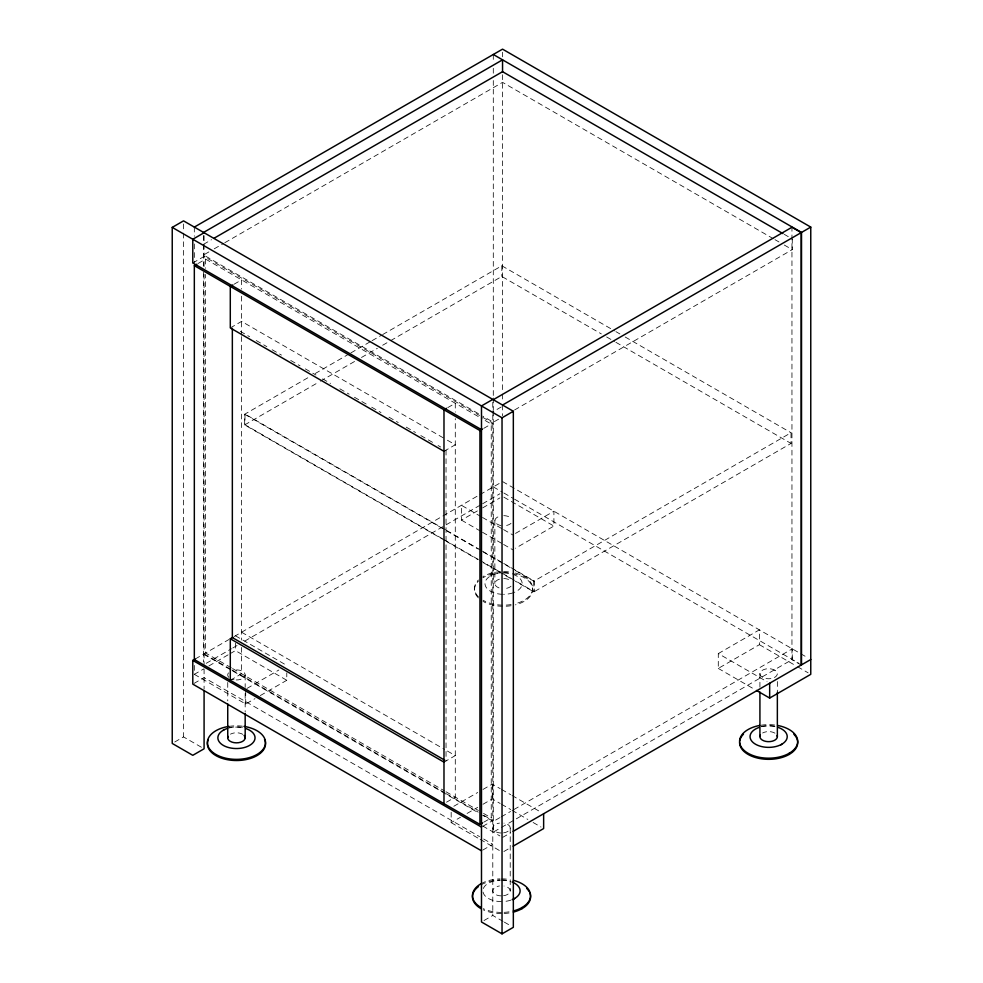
<?xml version="1.0" encoding="UTF-8"?>
<svg xmlns="http://www.w3.org/2000/svg" width="983" height="983" viewBox="0 0 983 983"><rect width="100%" height="100%" fill="white"/><g stroke="black" fill="none" stroke-linecap="round" stroke-linejoin="round"><path stroke-width="0.74" stroke-dasharray="4.92 3.69" d="M490.419 576.001L491.254 575.374M203.579 244.3L211.542 239.692M208.887 251.906L203.579 254.978L481.338 415.342M214.208 248.834L223.51 243.465M224.837 242.703L502.546 82.363L773.658 238.894M192.791 262.977L204.083 256.452L479.544 415.49M198.099 263.481L205.631 259.131L482.248 418.832M234.052 284.234L241.585 279.885L241.585 289.088M230.292 327.929L241.585 321.404L444.66 438.651M444.992 540.576L244.669 424.914L244.669 414.236L309.854 376.612M315.15 373.552L349.567 353.671M350.894 352.909L370.751 341.445M372.078 340.683L381.343 335.326M382.67 334.564L501.821 265.779L614.596 330.878M244.669 424.914L319.119 381.932M320.446 381.171L354.863 361.302M361.486 357.48L377.374 348.301M382.67 345.242L389.293 341.42M390.607 340.659L501.821 276.456L601.326 333.901M447.756 407.613L455.289 403.263L455.289 412.16M501.269 406.962L493.294 411.57L493.294 832.122L792.273 659.519L792.273 648.841L511.897 810.705M498.614 419.176L493.294 422.248L482.665 416.104M514.564 409.972L792.273 249.633L792.273 238.955M443.984 451.308L455.289 444.783L445.999 439.426M483.71 428.379L492.79 423.132L480.871 416.251M195.298 658.954L228.879 639.564M234.138 636.529L478.623 495.371M479.95 494.609L499.905 483.095M206.233 663.316L231.484 648.743M232.811 647.969L238.119 644.909M244.767 641.076L481.289 504.512M482.616 503.751L499.892 493.773M194.327 665.442L194.327 674.338L203.604 668.981M208.912 665.921L228.793 654.445M230.12 653.683L235.428 650.611L286.79 680.273L286.79 672.864M481.203 516.702L461.445 505.299L461.445 520.118L477.357 510.939M482.665 507.879L499.892 497.926M194.044 683.406L204.083 677.606L479.544 836.631M230.292 680.273L241.585 673.748L241.585 647.06M247.028 688.407L278.84 670.037M515.473 533.425L553.908 511.221L553.908 526.052L515.473 548.244M174.753 741.993L183.538 736.918L204.083 748.788M194.327 674.338L245.701 704L254.978 698.643M260.286 695.583L286.79 680.273M515.301 570.496L533.88 581.211L791.032 432.741L791.032 443.419L533.88 591.889L515.301 581.162M443.984 762.132L455.289 755.608L445.999 750.238M446.491 802.202L455.289 797.127L455.289 418.586M453.827 806.269L477.689 792.495M482.997 789.435L492.274 784.078L500.175 788.636M718.29 653.584L759.392 629.857L759.392 644.688L718.29 668.415L718.29 653.584L767.035 681.723M451.172 812.253L451.172 822.636L460.449 817.278M467.085 813.445L477.689 807.326M482.997 804.266L492.274 798.909L500.175 803.467M483.71 822.23L491.242 817.881L491.242 424.029L483.538 419.581M482.739 826.359L492.79 820.559L483.513 815.202M499.942 817.61L493.294 821.444L482.665 815.312M501.269 816.848L510.57 811.466M502.546 837.467L510.509 832.859M482.739 850.086L492.79 844.286L480.871 837.405M503.874 851.524L510.496 847.702M483.992 920.543L492.79 915.468L503.063 921.39M499.032 587.883L497.263 587.06A8.712 5.038 0 0 1 499.401 579.171M774.948 733.158L773.179 732.323A8.712 5.038 0 0 0 762.624 732.986M242.764 734.338L240.995 733.515A8.712 5.038 0 0 0 230.44 734.166M784.299 234.359L788.28 236.657M774.985 239.668L778.978 241.965M784.299 245.037L792.273 249.633M615.911 331.64L619.892 333.937M625.2 337.009L791.032 432.741M606.634 336.96L614.596 341.556M615.911 342.317L791.032 443.419M502.546 481.572L808.124 657.996M240.307 331.345L249.596 336.714M256.231 340.536L266.848 346.667M272.156 349.739L281.457 355.096M290.747 360.466L300.036 365.836M305.344 368.895L315.961 375.027M322.596 378.86L330.558 383.456M339.848 388.813L349.149 394.183M354.458 397.255L366.401 404.148M371.709 407.208L380.999 412.577M388.961 417.173L398.25 422.543M406.225 427.138L415.514 432.495M420.822 435.567L432.766 442.461M438.074 445.532L440.728 447.056M493.294 486.904L502.596 492.274M503.874 493.011L513.224 498.406M514.502 499.155L798.86 663.316M801.206 665.036L791.954 659.691L791.954 227.27M503.861 497.152L553.908 526.052M759.392 644.688L796.267 665.982M797.594 666.744L808.124 672.827M482.518 517.463L502.276 528.866M503.603 529.628L512.819 534.949M461.445 520.118L481.203 531.533M482.518 532.294L502.276 543.697M503.603 544.459L512.819 549.78M718.29 668.415L755.177 689.71M445.299 529.714L244.976 414.064L244.976 424.742L442.645 538.868M446.626 530.488L481.117 550.394M482.444 551.168L502.35 562.657M503.677 563.419L534.187 581.039L534.187 591.717L501.023 572.561M244.669 414.236L444.992 529.898M446.319 530.66L478.156 549.042M483.464 552.114L513.974 569.722M443.972 539.63L478.463 559.548M479.79 560.31L499.696 571.799M446.319 541.338L478.156 559.72M483.464 562.78L513.974 580.4M241.585 632.229L444.66 749.476M235.428 635.792L286.79 665.442M501.49 789.398L510.705 794.719M512.032 795.48L541.006 812.216M501.49 804.229L510.705 809.55M512.032 810.311L527.834 819.441M533.105 822.476L541.006 827.047M231.312 667.813L205.631 652.995L205.631 274.454M232.602 668.563L444.66 790.996M445.999 791.757L478.402 810.471M483.538 813.433L491.242 817.881M204.083 653.879L230.575 669.165M231.902 669.939L445.115 793.035M446.429 793.797L478.217 812.142M203.579 654.174L231.484 670.283M232.811 671.057L477.345 812.241M482.665 825.978L499.905 835.943M451.172 822.636L478.832 838.597M480.159 839.359L499.905 850.774M504.34 922.14L510.767 925.839M777.356 681.538L777.356 692.278M759.92 673.625L759.92 687.436M533.88 581.211L533.88 591.889M515.399 573.052A29.06 16.772 0 0 1 532.626 588.375L532.626 589.517M510.226 828.091L510.226 890.967M502.546 52.222L502.546 56.817M502.546 74.745L502.546 392.635M502.546 394.109L502.546 401.826M502.546 405.045L502.546 415.772M501.821 265.779L501.821 276.456M494.854 520.597L494.854 583.472M493.294 54.483L493.294 62.15M493.294 68.294L493.294 74.425M493.294 80.557L493.294 396.432M493.294 397.968L493.294 410.439M492.79 402.379L492.79 413.229M492.79 414.765L492.79 915.468M492.274 784.078L492.274 798.909M474.519 588.375L474.519 589.517M446.036 450.128L446.036 760.94M245.701 690.656L245.701 704M245.172 675.063L245.172 687.326M245.172 693.457L245.172 711.864M241.585 296.202L241.585 335.191M241.585 336.591L241.585 640.031M235.428 643.201L235.428 650.611M227.737 682.485L227.737 700.891M205.631 259.131L205.631 268.322M204.083 235.699L204.083 268.052M204.083 274.196L204.083 664.262M204.083 668.919L204.083 688.886M203.579 235.502L203.579 243.17M203.579 244.706L203.579 266.172M203.579 272.303L203.579 661.805M194.327 227.098L194.327 236.301M194.327 243.968L194.327 262.363M183.538 223.94L183.538 231.619M183.538 233.155L183.538 736.918M511.013 586.212A8.712 5.038 0 0 1 503.357 588.62M503.775 578.557A8.712 5.038 0 0 1 508.113 579.294L509.882 580.117A8.712 5.038 0 0 1 511.221 581.174M511.013 523.337A8.712 5.038 0 0 1 503.357 525.745M501.109 525.549A8.712 5.038 0 0 1 499.032 525.008L497.263 524.185A8.712 5.038 0 0 1 499.401 516.296M503.775 515.682A8.712 5.038 0 0 1 508.113 516.419L509.882 517.242A8.712 5.038 0 0 1 511.221 518.299M532.626 588.375A29.06 16.772 0 0 1 515.399 603.697M511.099 604.582A29.06 16.772 0 0 1 483.022 600.244M478.402 596.767A29.06 16.772 0 0 1 478.402 579.995M500.544 571.688A29.06 16.772 0 0 0 483.022 576.517L483.022 577.66A29.06 16.772 0 0 1 500.544 572.843M503.566 571.602A29.06 16.772 0 0 1 511.099 572.167M512.548 573.568A29.06 16.772 0 0 1 532.589 588.645A29.06 16.772 0 0 1 515.399 604.852M511.099 605.725A29.06 16.772 0 0 1 483.022 601.387M478.402 597.91A29.06 16.772 0 0 1 478.402 581.137M503.566 572.745A29.06 16.772 0 0 1 511.099 573.322M512.868 574.293A18.591 10.739 0 0 1 514.232 592.38M512.868 592.884A18.591 10.739 0 0 1 503.566 594.322M502.362 594.31A18.591 10.739 0 0 1 485.074 584.639A18.591 10.739 0 0 1 498.762 573.224M503.566 572.856A18.591 10.739 0 0 1 510.693 573.679M236.239 679.966A8.712 5.038 0 0 0 244.423 676.968A8.712 5.038 0 0 0 242.764 671.463L240.995 670.639A8.712 5.038 0 0 0 232.271 670.517M233.991 679.769A8.712 5.038 0 0 1 231.914 679.228M228.793 677.348A8.712 5.038 0 0 1 229.014 672.311M227.159 728.514A18.591 10.739 0 0 1 243.563 727.899M228.928 727.543A29.06 16.772 0 0 1 243.968 727.543M228.928 726.388A29.06 16.772 0 0 1 243.968 726.388M761.518 726.707A18.591 10.739 0 0 1 775.759 726.707M761.112 726.351A29.06 16.772 0 0 1 774.69 726.142M761.112 725.208A29.06 16.772 0 0 1 774.69 724.999M503.566 895.734A8.712 5.038 0 0 0 507.83 887.379L506.061 886.543A8.712 5.038 0 0 0 503.972 886.015M501.305 895.882A8.712 5.038 0 0 1 496.98 895.144L495.211 894.321A8.712 5.038 0 0 1 499.462 885.953M503.566 832.859A8.712 5.038 0 0 0 507.83 824.504L506.061 823.668A8.712 5.038 0 0 0 503.972 823.14M501.305 833.006A8.712 5.038 0 0 1 496.98 832.269L495.211 831.446A8.712 5.038 0 0 1 499.462 823.078M510.816 900.145A18.591 10.739 0 0 1 503.947 901.485M501.514 901.583A18.591 10.739 0 0 1 482.936 891.2A18.591 10.739 0 0 1 500.31 880.129M501.514 880.117A18.591 10.739 0 0 1 510.816 881.554M509.034 912.986A29.06 16.772 0 0 1 503.026 913.526M501.514 913.551A29.06 16.772 0 0 1 483.231 909.816M480.97 884.909A29.06 16.772 0 0 1 500.003 880.018M501.514 880.006A29.06 16.772 0 0 1 509.034 880.571M509.034 911.843A29.06 16.772 0 0 1 503.026 912.384M501.514 912.408A29.06 16.772 0 0 1 483.231 908.673M480.97 883.766A29.06 16.772 0 0 1 500.003 878.876M501.514 878.851A29.06 16.772 0 0 1 509.034 879.429M774.948 670.283L773.179 669.448A8.712 5.038 0 0 0 761.85 670.59A8.712 5.038 0 0 0 762.329 677.226L764.098 678.049A8.712 5.038 0 0 0 775.427 676.906A8.712 5.038 0 0 0 774.948 670.283"/><path stroke-width="1.47" d="M223.301 730.222L224.136 729.595M513.839 899.064L514.662 898.437M780.957 744.844L781.78 744.217M204.083 690.422L204.083 748.788L192.791 755.313L172.234 743.443L172.234 227.392L183.538 220.868L513.335 411.275L513.335 927.325L502.03 933.85L481.486 921.993L481.486 405.93L492.79 399.405M194.327 227.098L502.546 49.15L810.766 227.098L810.766 674.338L769.664 698.065L756.492 690.459M203.579 232.43L502.546 59.828L502.546 72.091M204.083 232.738L192.791 239.262L192.791 262.977L481.486 429.657M214.208 238.156L502.546 71.685L782.96 233.585M482.456 822.955L479.937 824.405L194.327 659.519L194.327 265.656L196.846 264.206M232.799 284.959L230.292 286.409L230.292 327.929L443.984 451.308M446.491 408.338L443.984 409.788L443.984 803.652M493.294 399.7L791.954 227.27L801.206 232.615L801.206 665.036M502.546 405.045L801.206 232.615M493.294 54.483L801.514 232.43L810.766 227.098M194.327 265.656L479.937 430.554L482.456 429.104M172.234 227.392L502.03 417.8L513.335 411.275M481.486 850.811L192.791 684.131L192.791 660.404L195.298 658.954M230.292 680.273L230.292 638.753L232.799 637.303M513.151 831.335L810.766 659.519M513.151 846.166L543.636 828.558L543.636 813.74M444.709 760.178L232.344 637.562L232.344 328.285M230.292 638.753L443.984 762.132M192.791 660.404L481.486 827.084M801.514 232.43L801.514 664.852M789.189 753.273L789.189 754.416M777.356 692.278L777.356 736.746M769.664 683.234L769.664 698.065M759.92 692.032L759.92 736.5M522.059 907.493L522.059 908.636M502.03 417.8L502.03 933.85M479.937 430.554L479.937 824.405M245.172 713.4L245.172 737.938M227.737 703.951L227.737 737.692M244.103 735.395A8.712 5.038 0 0 1 242.469 741.452A8.712 5.038 0 0 1 231.914 742.104L230.145 741.28A8.712 5.038 0 0 1 228.093 736.39M243.968 726.388A29.06 16.772 0 0 1 260.249 752.216A29.06 16.772 0 0 1 212.647 752.216A29.06 16.772 0 0 1 228.928 726.388M245.75 728.514A18.591 10.739 0 0 1 250.69 744.709A18.591 10.739 0 0 1 222.207 744.709A18.591 10.739 0 0 1 227.159 728.514M264.525 739.4A29.06 16.772 0 0 1 236.448 760.523A29.06 16.772 0 0 1 208.384 739.4M777.111 735.444A8.712 5.038 0 0 1 773.781 740.69A8.712 5.038 0 0 1 764.098 740.924L762.329 740.101A8.712 5.038 0 0 1 760.277 735.21M777.614 725.454A29.06 16.772 0 0 1 792.151 751.27A29.06 16.772 0 0 1 745.126 751.27A29.06 16.772 0 0 1 759.662 725.454M793.809 734.166A29.06 16.772 0 0 1 776.165 758.765A29.06 16.772 0 0 1 739.585 742.558M739.683 741.096A29.06 16.772 0 0 1 743.467 734.166M777.934 727.334A18.591 10.739 0 0 1 782.886 743.529A18.591 10.739 0 0 1 754.391 743.529A18.591 10.739 0 0 1 759.343 727.334M513.335 880.301A29.06 16.772 0 0 1 530.574 895.636A29.06 16.772 0 0 1 513.335 910.958M480.97 907.493A29.06 16.772 0 0 1 480.97 883.766M529.591 892.441A29.06 16.772 0 0 1 513.335 912.101M480.97 908.636A29.06 16.772 0 0 1 478.463 886.568M526.679 888.386A29.06 16.772 0 0 1 529.038 891.384M512.18 882.046A18.591 10.739 0 0 1 512.18 899.642"/></g></svg>
